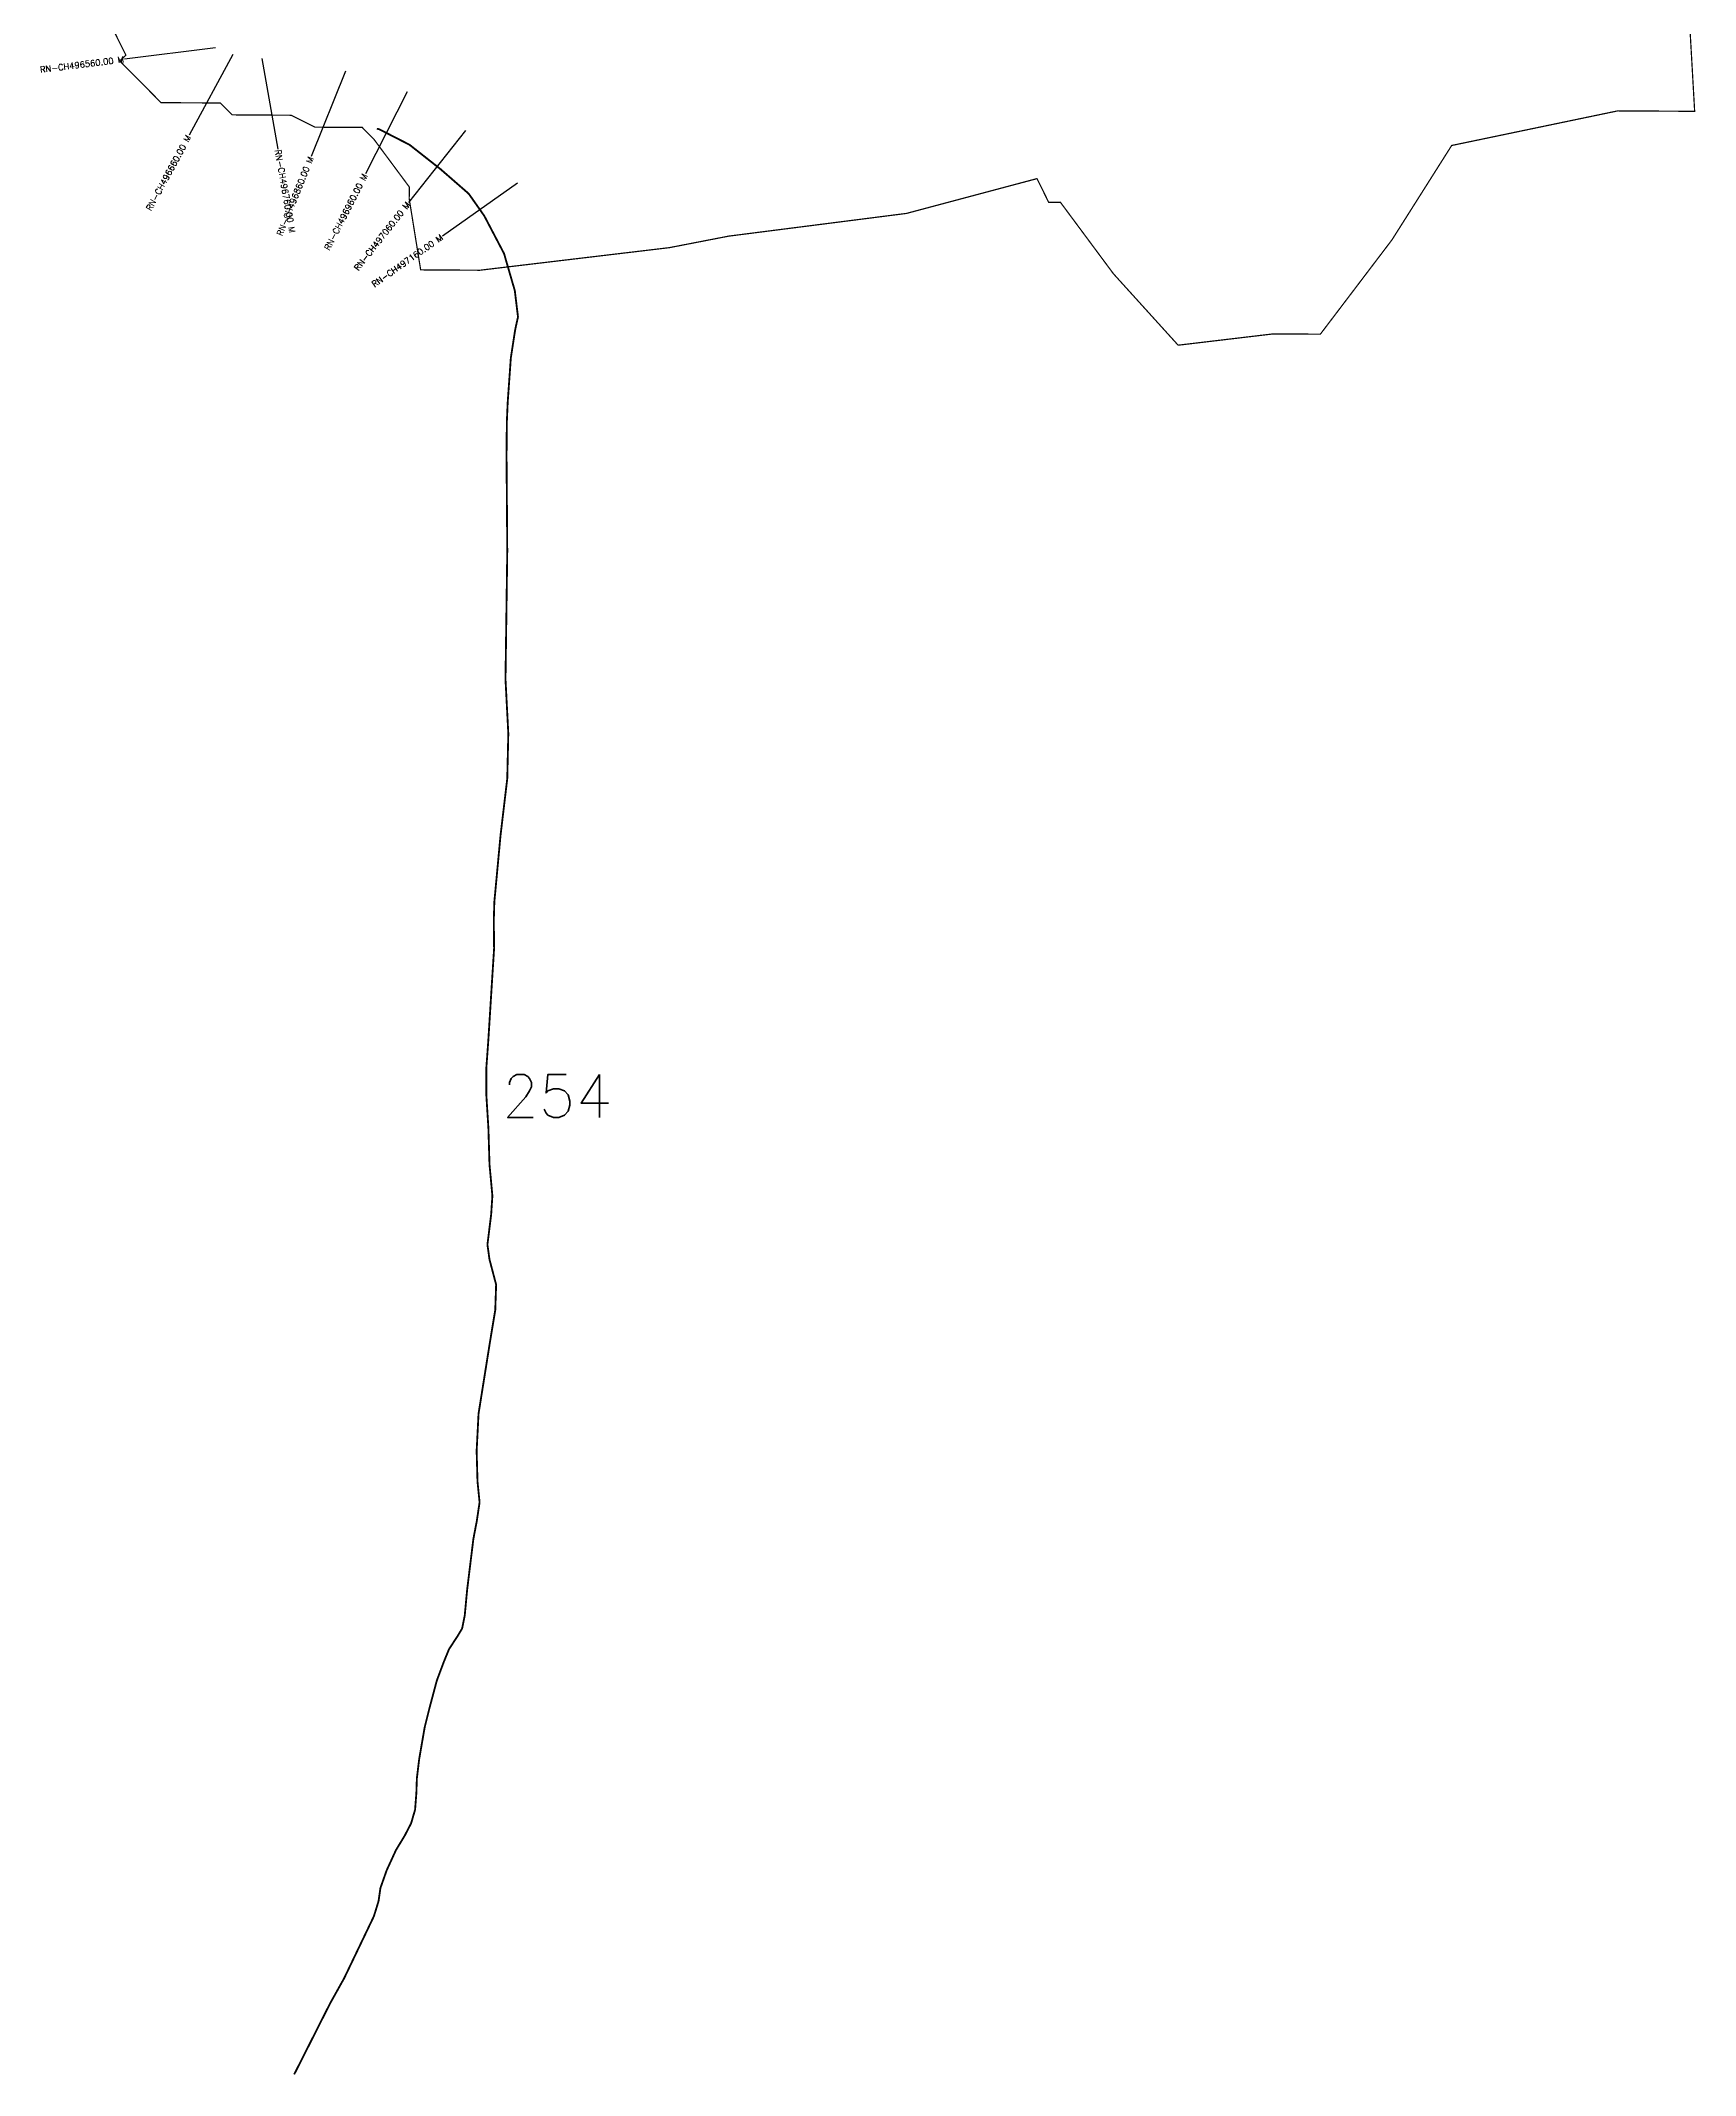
# Model space of a CAD drawing. Header units: metres. Extents: x 316433 to 323337, y 1885910 to 1892936.
# Drawn here: x 317143 to 319844, y 1885910 to 1889232 of the extents above; entities that cross this region are included whole.
import ezdxf
from ezdxf.enums import TextEntityAlignment as Align

# ---------------------------------------------------------------- set-up
doc = ezdxf.new("R2010")
doc.units = ezdxf.units.M
for name, color, linetype in [('CS', 134, 'Continuous'), ('CSMark', 6, 'Continuous'), ('NATURALLY PROTECTED', 3, 'Continuous')]:
    doc.layers.add(name, color=color, linetype=linetype)
doc.styles.get("Standard").update_dxf_attribs({"font": 'simplex.shx'})

msp = doc.modelspace()

# ---------------------------------------------------------------- linework, layer by layer
at = {"color": 6, "const_width": 2, "flags": 128}
msp.add_lwpolyline([(319834.3, 1889271.5), (319843.1, 1889116.8), (319717.4, 1889117.5), (319446.4, 1889061), (319348.9, 1888906.9), (319232, 1888752.9), (319154.6, 1888753.3), (318999.8, 1888734.9), (318894.2, 1888851.5), (318807.8, 1888968), (318788.5, 1888968.1), (318769.4, 1889006.9), (318556.4, 1888950.1), (318266.1, 1888913), (318169.3, 1888894.2), (317859.7, 1888857.3), (317763.1, 1888857.9), (317744.4, 1888974), (317744.5, 1888993.3), (317686.9, 1889071), (317667.7, 1889090.5), (317590.4, 1889090.9), (317551.8, 1889110.4), (317455.2, 1889111), (317435.9, 1889130.4), (317339.3, 1889130.9), (317271.9, 1889199), (317281.7, 1889208.6), (317262.6, 1889247.4)], dxfattribs=at)
at = {"layer": 'CS'}
for p, q in [((317428.4, 1889220.6), (317279.6, 1889202)), ((317456.6, 1889209.5), (317384.9, 1889077.7)), ((317503.8, 1889203), (317529.7, 1889055.2)), ((317640.4, 1889182.1), (317584.3, 1889043)), ((317741.1, 1889148.4), (317672.8, 1889014.8)), ((317836.4, 1889085.6), (317743.5, 1888967.8)), ((317921.2, 1888999.3), (317798.5, 1888913))]:
    msp.add_line(p, q, dxfattribs=at)
at = {"layer": 'NATURALLY PROTECTED', "const_width": 3, "flags": 128}
msp.add_lwpolyline([(317691.5, 1889088.4), (317695.2, 1889087.6), (317744.9, 1889062.2), (317795.7, 1889022.2), (317841.6, 1888982.2), (317867, 1888946), (317899.2, 1888884.6), (317916.8, 1888824), (317922, 1888781.1), (317917.4, 1888760.1), (317910.3, 1888714), (317905.2, 1888641.6), (317903.8, 1888609.5), (317903.3, 1888554.4), (317904.5, 1888398.7), (317901.6, 1888189.4), (317906.2, 1888100.7), (317904.5, 1888027.3), (317893.5, 1887934.5), (317883.4, 1887826), (317882.5, 1887796.1), (317883, 1887750), (317880, 1887702.8), (317873.5, 1887598.8), (317870.3, 1887554.5), (317870.3, 1887511.1), (317873.7, 1887456.3), (317875.5, 1887397.1), (317880.2, 1887345.9), (317878.2, 1887315.5), (317872.1, 1887266.3), (317875.5, 1887242), (317886.3, 1887200.9), (317884.9, 1887159.5), (317876.2, 1887107), (317867.4, 1887051.7), (317857.6, 1886990.2), (317854.5, 1886929.4), (317855.9, 1886879.4), (317859.3, 1886845.5), (317854.7, 1886814.7), (317849.2, 1886785.9), (317839, 1886702.9), (317835.1, 1886661), (317830.9, 1886639.7), (317823.2, 1886626.8), (317809.5, 1886605.9), (317800.9, 1886585), (317789.4, 1886554.2), (317777.4, 1886509.2), (317769.7, 1886478.4), (317760.7, 1886426.3), (317756.9, 1886394.9), (317756.1, 1886371), (317754, 1886343.6), (317747.5, 1886321.3), (317736.8, 1886300.7), (317722.9, 1886277.9), (317707.6, 1886244.6), (317697.4, 1886215.7), (317694.4, 1886194.4), (317686.7, 1886169.5), (317671.4, 1886137.6), (317638.3, 1886068.6), (317615.3, 1886027.4), (317558.4, 1885914.9), (317556.5, 1885911.4)], dxfattribs=at)

# ---------------------------------------------------------------- texts
at = {"insert": (317895.9, 1887544.1), "char_height": 70, "attachment_point": 1}
msp.add_mtext_dynamic_manual_height_columns('254', width=95.172, gutter_width=1, heights=[0], dxfattribs=at)
at = {"layer": 'CSMark'}
for s, rotation, p in [('RN-CH496560.00 M', 7.1321, (317278.6, 1889201.8)), ('RN-CH496660.00 M', 61.4812, (317384.5, 1889076.9)), ('RN-CH496860.00 M', 68.0533, (317583.9, 1889042.1)), ('RN-CH496960.00 M', 62.936, (317672.4, 1889013.9)), ('RN-CH497060.00 M', 51.7611, (317742.9, 1888967)), ('RN-CH497160.00 M', 35.1135, (317797.7, 1888912.4))]:
    msp.add_text(s, height=10, rotation=rotation, dxfattribs=at).set_placement(p, align=Align.MIDDLE_RIGHT)
msp.add_text('RN-CH496760.00 M', height=10, rotation=279.9584, dxfattribs=at).set_placement((317529.9, 1889054.3), align=Align.MIDDLE_LEFT)

doc.saveas('drawing.dxf')
